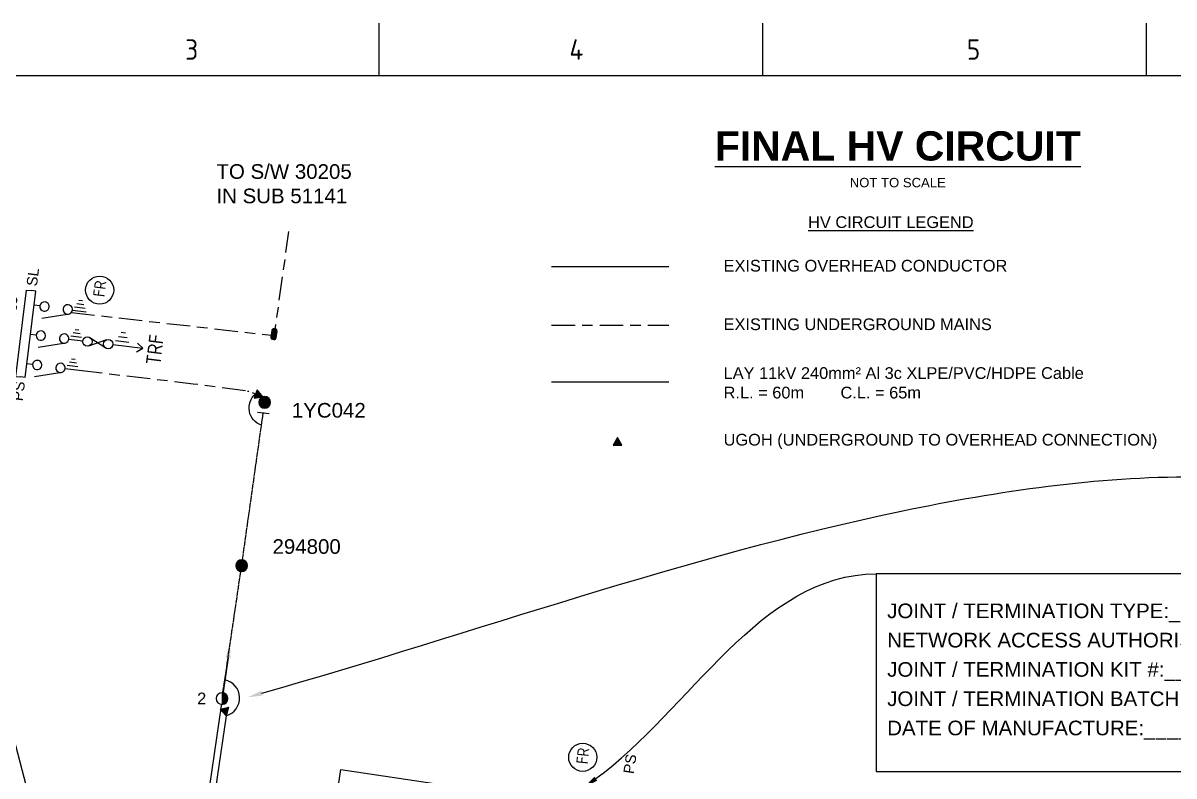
# Paper-space layout 'Sheet(2)' of a CAD drawing. Header units: metres, sheet in millimetres. Extents: x -19 to 815, y -968 to -382.
# Drawn here: x 140.8 to 337.3, y -510.6 to -382 of the extents above; entities that cross this region are included whole.
import ezdxf
from ezdxf import colors
from ezdxf.entities.mleader import LeaderData, LeaderLine
from ezdxf.enums import TextEntityAlignment as Align
from ezdxf.math import Vec2, Vec3

# ---------------------------------------------------------------- set-up
doc = ezdxf.new("R2010")
doc.units = ezdxf.units.M
doc.linetypes.add('Cable Exist OH', pattern=[1, 1, 0])
doc.linetypes.add('Cable Exist UG', pattern=[8.2, 4, -1.2, 1.8, -1.2])
doc.layers.get('0').update_dxf_attribs({"color": 6})
for name, color, linetype in [('_User Miscellaneous1', 7, 'Continuous'), ('Equip_HV_EXT', 7, 'Continuous'), ('Equip_SP_HV_EXT', 7, 'Continuous'), ('Mains_HV_NEW_Hardwired', 7, 'Continuous'), ('Notes', 7, 'Continuous'), ('Notes_SP_MISC', 7, 'Continuous'), ('SupportsOH_SP_TR_HV_LV_SL_NEW', 2, 'Continuous'), ('SupportsUG_SP_EXT', 7, 'Continuous')]:
    doc.layers.add(name, color=color, linetype=linetype)
doc.styles.add('ARIAL', font='arial.ttf', dxfattribs={"height": 2})
doc.styles.add('iecISOCP', font='isocp.shx')
doc.styles.add('IESYMBOL1', font='isocp.shx')
doc.styles.add('POLE_LABEL', font='arial.ttf')
doc.styles.get("Standard").update_dxf_attribs({"font": 'arial.ttf'})
doc.styles.add('SWG_LABEL', font='arial.ttf')
doc.styles.add('SWITCH_LABEL', font='arial.ttf', dxfattribs={"height": 2.5})
doc.linetypes.add('Cable G', pattern='A,6,-0.5,["G",Standard,S=1.7,R=0,X=0.3,Y=-0.8],-2.8', length=9.3)
doc.linetypes.add('Cable New UG', pattern='A,7,-0.25,["x",Standard,S=2,R=0,X=0.2,Y=-0.8],-2.1', length=9.35)

# ---------------------------------------------------------------- blocks, each defined once
blk = doc.blocks.new('A1_FRAME_TITLE')
at = {"layer": 'Notes', "linetype": 'Continuous'}
for p, q in [((220.16, 574.39), (220.16, 583.39)), ((285.67, 574.39), (285.67, 583.39)), ((351.17, 574.39), (351.17, 583.39))]:
    blk.add_line(p, q, dxfattribs=at)
at = {"layer": 'Notes', "linetype": 'Continuous', "flags": 128}
blk.add_lwpolyline([(824.37, 574.39), (149.5, 574.39)], dxfattribs=at)
at = {"layer": 'Notes', "style": 'iecISOCP'}
for s, p in [('3', (187.09, 577.12)), ('4', (252.67, 577.12)), ('5', (320.5, 577.12))]:
    blk.add_text(s, height=3.5, dxfattribs=at).set_placement(p)
at = {"layer": 'Notes', "style": 'iecISOCP', "flags": 8}
blk.add_attdef('VERSION_NO', text='', height=2.5, rotation=90, dxfattribs=at).set_placement((302.04, 43.81), align=Align.MIDDLE_CENTER)
at = {"layer": 'Notes', "style": 'iecISOCP'}
for tag, p in [('CAP_NO', (513.19, 43.46)), ('IE_NUM', (513.05, 37.81)), ('REF_No_1', (335.24, 32.31)), ('REF_1', (362.52, 32.31)), ('GEN_WO', (441.71, 31.76)), ('HV_SWITCH', (513.46, 32.16)), ('REF_No_2', (335.24, 26.31)), ('REF_2', (362.52, 26.31)), ('OH_WO', (441.71, 25.81)), ('UBD_REF', (513.05, 25.83)), ('REF_No_3', (335.24, 20.31)), ('REF_3', (362.52, 20.31)), ('UG_WO', (441.71, 20.05)), ('GIS_MAP_No', (513.05, 20.04)), ('REF_No_4', (335.24, 14.31)), ('REF_4', (362.52, 14.31)), ('SUB_WO', (441.71, 13.81)), ('HV_OP_DIAG', (513.33, 14.2)), ('LGA', (512.95, 7.78)), ('ExportID', (9.08, 2.39))]:
    blk.add_attdef(tag, p, '', height=2.5, dxfattribs=at)
at = {"layer": 'Notes'}
blk.add_attdef('DRAFT_NUM', (29.9, 23.29), '', height=2.5, rotation=90, dxfattribs=at)
at = {"layer": 'Notes', "style": 'iecISOCP'}
for tag, height, p in [('T1', 3.5, (684.37, 39.47)), ('T2', 3.5, (684.37, 34.35)), ('scale', 2.5, (567.76, 33.27)), ('T3', 3.5, (684.37, 28.92)), ('DRAWN', 2.5, (567.76, 24.93)), ('T4', 3.5, (684.37, 23.66)), ('T5', 3.5, (684.37, 18.23)), ('REV', 5, (820.05, 17.1)), ('DATE', 2.5, (567.76, 16.88)), ('T6', 3.5, (684.37, 12.97)), ('CHD', 2.5, (567.76, 8.37)), ('DESIGN', 2.5, (605.62, 9.15))]:
    blk.add_attdef(tag, text='', height=height, dxfattribs=at).set_placement(p, align=Align.CENTER)
blk.add_attdef('NUM', text='', height=7, dxfattribs=at).set_placement((792.37, 20.12), align=Align.MIDDLE_CENTER)
for tag, p in [('NS', (790.71, 8.12)), ('SHTS', (805.41, 8.12))]:
    blk.add_attdef(tag, text='', height=2.5, dxfattribs=at).set_placement(p, align=Align.MIDDLE)
at = {"layer": 'Notes', "style": 'iecISOCP', "flags": 1}
for tag, p in [('ProjectType', (14.17, -26.8)), ('ProjectNumber', (23.56, -26.82)), ('DrawingNumber', (35.51, -26.8)), ('ProjectDescription', (47.56, -26.83)), ('ExportDate', (60.28, -26.79)), ('ExportUserName', (69.15, -26.8)), ('DesignerCompanyName', (81.48, -26.79)), ('ExportAreaOfInterest', (97.1, -26.81)), ('GIS_SUCCESS', (112, -26.78)), ('CAD_SUCCESS', (121.79, -26.78)), ('DEPOTCODE', (132.11, -26.88)), ('ExportCategories', (140.08, -26.8)), ('Comments', (154.38, -26.88))]:
    blk.add_attdef(tag, p, '', height=1, dxfattribs=at)
blk = doc.blocks.new('UGOH_NEW')
blk.add_hatch(color=256).paths.add_polyline_path([(-0.75, 1.7), (0.75, 1.7), (0, 3)])
at = {"color": 1}
blk.add_lwpolyline([(-0.75, 1.7), (0.75, 1.7), (0, 3)], close=True, dxfattribs=at)
for tag, flags, p in [('CONSTRUCTED_VOLTAGE', 9, (1.5, 0)), ('ACTUAL_STATUS', 9, (1.5, -1.6)), ('OPERATING_VOLTAGE', 9, (1.5, -0.2)), ('ORIENTATION', 9, (1.5, -0.4)), ('STATE', 9, (1.5, -0.6)), ('OWNED_BY', 9, (1.5, -1)), ('OPERATED_BY', 9, (1.5, -1.2)), ('TYPE', 1, (1.5, -2)), ('USAGE', 9, (1.5, -0.8)), ('MAINTAINED_BY', 9, (1.5, -1.4)), ('NUMBER_OF_PHASES', 9, (1.5, -1.8))]:
    blk.add_attdef(tag, text='', height=0.2, dxfattribs=dict(flags=flags)).set_placement(p, align=Align.MIDDLE_LEFT)
blk = doc.blocks.new('*T75')
at = {"layer": '_User Miscellaneous1', "color": 0, "linetype": 'Continuous', "transparency": 16777216}
blk.add_blockref('UGOH_NEW', (17.12, -42.21), dxfattribs=at)
at = {"layer": '_User Miscellaneous1', "color": 0, "linetype": 'Continuous', "transparency": 16777216, "char_height": 2}
for s, insert, width, attachment_point in [('{\\LHV CIRCUIT LEGEND}', (63.78, -2.43), 125.5563, 5), ('EXISTING OVERHEAD CONDUCTOR', (35.23, -9.87), 91.3313, 4), ('EXISTING UNDERGROUND MAINS', (35.23, -19.87), 91.3313, 4), ('LAY 11kV 240mm² Al 3c XLPE/PVC/HDPE Cable\\PR.L. = 60m        C.L. = 65m', (35.23, -29.87), 91.3313, 4), ('UGOH (UNDERGROUND TO OVERHEAD CONNECTION)', (35.23, -39.87), 91.3313, 4)]:
    blk.add_mtext(s, dxfattribs=dict(at, insert=insert, width=width, attachment_point=attachment_point))
blk = doc.blocks.new('FAULT_INDIC_SE')
blk.add_circle((0, 0), 2.4)
at = {"insert": (-1.15, 1), "char_height": 2, "width": 2.7042, "attachment_point": 1, "style": 'iecISOCP'}
blk.add_mtext('FR', dxfattribs=at)
blk = doc.blocks.new('POLE_EXT')
blk.add_hatch(color=256).paths.add_polyline_path([(-1, 0, 1), (1, 0, 1)])
blk.add_lwpolyline([(-1, 0, 1), (1, 0, 1)], format="xyb", close=True)
for tag, height, flags, p in [('pNumber', 2.5, 8, (-17.84, 2.07)), ('OWNED_BY', 0.2, 9, (1.35, -0.4)), ('SPECIAL_USE', 0.2, 9, (1.35, -0.8)), ('STATE', 0.2, 9, (1.35, -1)), ('cLV', 0.2, 9, (1.35, -1.4)), ('hDepth', 0.2, 9, (1.35, -1.6)), ('hDia', 0.2, 9, (1.35, -1.8)), ('cHV', 0.2, 9, (1.35, -2)), ('PARENT', 0.2, 9, (1.35, -0.6)), ('USAGE', 0.2, 9, (1.35, -1.2)), ('cLinedev', 0.2, 9, (1.35, -3.4)), ('pExisting', 0.2, 9, (1.35, -3.8)), ('LBRACKET', 0.2, 9, (1.35, -2.2)), ('LExisting', 0.2, 9, (1.35, -2.4)), ('LANTNUMBER', 0.2, 9, (1.35, -2.6)), ('LOther', 0.2, 9, (1.35, -2.8)), ('LRemove', 0.2, 9, (1.35, -3)), ('LEGEND', 0.2, 9, (1.35, -3.2)), ('LOCATION', 0.2, 9, (1.35, -3.6)), ('PFNUMBER', 0.2, 9, (1.35, -4)), ('pFooting', 0.2, 9, (1.35, -4.4)), ('pNew', 0.2, 9, (1.35, -4.6)), ('pRelocate', 0.2, 9, (1.35, -5)), ('pRemove', 0.2, 9, (1.35, -5.2)), ('pReplace', 0.2, 9, (1.35, -5.4)), ('pStay', 0.2, 9, (1.35, -5.6)), ('pType', 0.2, 9, (1.35, -5.8)), ('NEWPFNUMBER', 0.2, 9, (1.35, -4.2)), ('cspan', 0.2, 9, (1.35, -6)), ('STREETNAME', 0.2, 9, (1.35, -6.2)), ('SUBURB', 0.2, 9, (1.35, -6.4)), ('OPERATED_BY', 0.2, 9, (1.36, -7.01)), ('NOTES', 0.2, 9, (1.35, -6.6)), ('MAINTAINED_BY', 0.2, 9, (1.36, -6.81))]:
    blk.add_attdef(tag, text='', height=height, dxfattribs=dict(flags=flags)).set_placement(p, align=Align.MIDDLE_LEFT)
at = {"style": 'POLE_LABEL'}
for tag, height, flags, p in [('ASSET_NUM', 2.5, 8, (2, 2)), ('STRUCTURE_PLANT_NUMBER', 0.2, 9, (1.35, 0.03)), ('STREET_CODE', 0.2, 9, (1.35, -0.2))]:
    blk.add_attdef(tag, text='', height=height, dxfattribs=dict(at, flags=flags)).set_placement(p, align=Align.MIDDLE_LEFT)
at = {"flags": 1}
blk.add_attdef('Z', (1.35, -7.33), '', height=0.2, dxfattribs=at)
blk = doc.blocks.new('HV_STJ_EXT')
h = blk.add_hatch(color=256)
edge = h.paths.add_edge_path()
edge.add_ellipse((-0.59, 0.13), major_axis=(0.226, 0.226), ratio=1, start_angle=45, end_angle=135)
edge.add_line((-0.91, 0.13), (-0.91, -0.13))
edge.add_ellipse((-0.59, -0.13), major_axis=(0.226, 0.226), ratio=1, start_angle=135, end_angle=225)
edge.add_line((-0.59, -0.45), (0.59, -0.45))
edge.add_ellipse((0.59, -0.13), major_axis=(-0.226, 0.226), ratio=1, start_angle=135, end_angle=225)
edge.add_line((0.91, -0.13), (0.91, 0.13))
edge.add_ellipse((0.59, 0.13), major_axis=(-0.226, 0.226), ratio=1, start_angle=225, end_angle=315)
edge.add_line((0.59, 0.45), (-0.59, 0.45))
blk.add_lwpolyline([(-0.91, 0.13), (-0.91, -0.13, 0.414214), (-0.59, -0.45), (0.59, -0.45, 0.414214), (0.91, -0.13), (0.91, 0.13, 0.414214), (0.59, 0.45), (-0.59, 0.45, 0.414214)], format="xyb", close=True)
for tag, flags, p in [('ORIENTATION', 9, (1.5, 0)), ('Z', 1, (1.5, -0.8)), ('USAGE', 9, (1.5, -0.2)), ('LEGEND', 9, (1.5, -0.4)), ('NOTES', 9, (1.5, -0.6))]:
    blk.add_attdef(tag, text='', height=0.2, dxfattribs=dict(flags=flags)).set_placement(p, align=Align.MIDDLE_LEFT)
blk = doc.blocks.new('SWG_FUSE_EXT')
for points in [[(1.15, 0.72), (4.04, -0.71)], [(1.16, -0.72), (4.04, 0.73)]]:
    blk.add_lwpolyline(points)
for centre in [(0.8, 0), (4.4, 0.01)]:
    blk.add_circle(centre, 0.8)
blk = doc.blocks.new('SWG_SAFELINK_SFU_EXT')
for p, q in [((15.33, 2.26), (16.08, 2.26)), ((6.9, 0.59), (8.7, 0.58)), ((7.2, 1.19), (8.4, 1.18)), ((7.5, 1.79), (8.1, 1.79)), ((14.2, 0.01), (19.32, 0.01)), ((14.57, 0.76), (16.82, 0.76)), ((14.95, 1.51), (16.45, 1.51)), ((1.6, -2.02), (5.8, -0.81)), ((6.6, -0.01), (9, -0.02))]:
    blk.add_line(p, q)
for points in [[(1, 0), (0, 0)], [(18.32, -0.74), (19.32, 0.01), (18.33, 0.76)]]:
    blk.add_lwpolyline(points)
for points in [[(1.8, -0.8, 1), (1.8, 0.8, 1)], [(5.8, -0.81, 1), (5.8, 0.79, 1)]]:
    blk.add_lwpolyline(points, format="xyb", close=True)
blk.add_blockref('SWG_FUSE_EXT', (9, -0.02))
at = {"style": 'SWITCH_LABEL', "flags": 8}
blk.add_attdef('ASSET_NUM', text='', height=2.5, rotation=179.9544, dxfattribs=at).set_placement((-3, 0), align=Align.MIDDLE_LEFT)
at = {"flags": 1}
blk.add_attdef('Z', (0, 0), '', height=0.2, dxfattribs=at)
at = {"flags": 9}
for tag, p in [('ACTUAL_STATUS', (0, -0.4)), ('CONSTRUCTED_VOLTAGE', (0, -0.6)), ('OPERATING_VOLTAGE', (0, -1)), ('ORIENTATION', (0, -1.2)), ('OWNED_BY', (0, -1.4)), ('STATE', (0, -1.8)), ('SWITCH_TYPE', (0, -2)), ('NO_PHASES', (0, -0.8)), ('PARENT', (0, -1.6)), ('STREETNAME', (0, -2.6)), ('SUBURB', (0, -2.8)), ('USAGE', (0, -2.2)), ('LOCATION', (0, -2.4)), ('NOTES', (0, -3))]:
    blk.add_attdef(tag, text='', height=0.2, dxfattribs=at).set_placement(p, align=Align.MIDDLE_LEFT)
at = {"style": 'SWITCH_LABEL', "flags": 9}
blk.add_attdef('STREET_CODE', text='', height=0.2, dxfattribs=at).set_placement((0, -0.2), align=Align.MIDDLE_LEFT)
blk = doc.blocks.new('SWG_SAFELINK_SU_EXT')
for p, q in [((6.9, 0.59), (8.7, 0.58)), ((7.2, 1.19), (8.4, 1.18)), ((7.5, 1.79), (8.1, 1.79)), ((1.6, -2.02), (5.8, -0.81)), ((6.6, -0.01), (9, -0.02))]:
    blk.add_line(p, q)
blk.add_lwpolyline([(1, 0), (0, 0)])
for points in [[(1.8, -0.8, 1), (1.8, 0.8, 1)], [(5.8, -0.81, 1), (5.8, 0.79, 1)]]:
    blk.add_lwpolyline(points, format="xyb", close=True)
at = {"style": 'SWITCH_LABEL', "flags": 8}
blk.add_attdef('ASSET_NUM', text='', height=2.5, rotation=179.9544, dxfattribs=at).set_placement((-1.6, -0.02), align=Align.MIDDLE_LEFT)
at = {"flags": 1}
blk.add_attdef('Z', (0, 0), '', height=0.2, dxfattribs=at)
at = {"flags": 9}
for tag, p in [('ACTUAL_STATUS', (0, -0.4)), ('CONSTRUCTED_VOLTAGE', (0, -0.6)), ('OPERATING_VOLTAGE', (0, -1)), ('ORIENTATION', (0, -1.2)), ('OWNED_BY', (0, -1.4)), ('STATE', (0, -1.8)), ('SWITCH_TYPE', (0, -2)), ('NO_PHASES', (0, -0.8)), ('PARENT', (0, -1.6)), ('STREETNAME', (0, -2.6)), ('SUBURB', (0, -2.8)), ('USAGE', (0, -2.2)), ('LOCATION', (0, -2.4)), ('NOTES', (0, -3))]:
    blk.add_attdef(tag, text='', height=0.2, dxfattribs=at).set_placement(p, align=Align.MIDDLE_LEFT)
at = {"style": 'SWITCH_LABEL', "flags": 9}
blk.add_attdef('STREET_CODE', text='', height=0.2, dxfattribs=at).set_placement((0, -0.2), align=Align.MIDDLE_LEFT)
blk = doc.blocks.new('SAFELINK_CFC_EXT')
for p, q in [((-1.6, 0), (-1.6, 14.86)), ((-1.6, 14.86), (-0.8, 14.86)), ((0, 14.86), (-0.8, 14.86)), ((0, 0), (0, 14.86)), ((-1.6, 0), (-0.8, 0)), ((0, 0), (-0.8, 0))]:
    blk.add_line(p, q)
at = {"rotation": 90}
blk.add_blockref('FAULT_INDIC_SE', (10.8, 16.38), dxfattribs=at)
for name, p in [('SWG_SAFELINK_SU_EXT', (0, 12.44)), ('SWG_SAFELINK_SFU_EXT', (0, 7.43)), ('SWG_SAFELINK_SU_EXT', (0, 2.38))]:
    blk.add_blockref(name, p)
at = {"style": 'IESYMBOL1'}
blk.add_text('TRF', height=2.5, rotation=89.9826, dxfattribs=at).set_placement((21.43, 7.44), align=Align.MIDDLE_CENTER)
at = {"style": 'ARIAL'}
blk.add_attdef('SWG_TYPE', text='', height=1.8, rotation=90, dxfattribs=at).set_placement((-0.8, 15.65), align=Align.MIDDLE_LEFT)
at = {"style": 'SWG_LABEL', "flags": 8}
for tag, p in [('ASSET_NUM3', (-2.68, 12.21)), ('ASSET_NUM2', (-2.68, 7.43)), ('ASSET_NUM1', (-2.68, 2.35))]:
    blk.add_attdef(tag, text='', height=2.5, rotation=179.9544, dxfattribs=at).set_placement(p, align=Align.MIDDLE_LEFT)
at = {"flags": 1}
blk.add_attdef('Z', (0, 0), '', height=0.2, rotation=90, dxfattribs=at)
at = {"style": 'ARIAL'}
blk.add_attdef('SUB_TYPE', text='', height=1.8, rotation=90, dxfattribs=at).set_placement((-0.8, -0.76), align=Align.MIDDLE_RIGHT)
blk = doc.blocks.new('NOTE_JOINT&TERMINATION')
at = {"lineweight": -3}
blk.add_lwpolyline([(0, -4.55), (94.31, -4.55), (94.31, 29.18), (0, 29.18)], close=True, dxfattribs=at)
at = {"color": 7, "lineweight": -3, "insert": (1.86, 12.5), "char_height": 2.5, "attachment_point": 4, "line_spacing_factor": 1.2}
blk.add_mtext('JOINT / TERMINATION TYPE:______________________\\PNETWORK ACCESS AUTHORISATION:______________{\\H1.5297x; }\\PJOINT / TERMINATION KIT #:______________________{\\H1.2154x; }\\PJOINT / TERMINATION BATCH #:___________________{\\H1.404x; }\\PDATE OF MANUFACTURE:________________________{\\H1.2909x; }', dxfattribs=at)
blk = doc.blocks.new('POLE_REPLACE_NEW')
for tag, height, flags, p in [('ASSET_NUM', 2.5, 8, (2, 2)), ('cLinedev', 0.2, 9, (1.5, -3.2)), ('LExisting', 0.2, 9, (1.5, -2.2)), ('LANTNUMBER', 0.2, 9, (1.5, -2.4)), ('LOther', 0.2, 9, (1.5, -2.6)), ('LRemove', 0.2, 9, (1.5, -2.8)), ('LEGEND', 0.2, 9, (1.5, -3)), ('pExisting', 0.2, 9, (1.5, -3.4)), ('PFNUMBER', 0.2, 9, (1.5, -3.6)), ('NEWPFNUMBER', 0.2, 9, (1.5, -3.8)), ('pFooting', 0.2, 9, (1.5, -4)), ('cspan', 0.2, 9, (1.5, -5.6)), ('SUBURB', 0.2, 9, (1.5, -5.8)), ('pNew', 0.2, 9, (1.5, -4.2)), ('pNumber', 0.2, 9, (1.5, -4.4)), ('pRelocate', 0.2, 9, (1.5, -4.6)), ('pRemove', 0.2, 9, (1.5, -4.8)), ('pReplace', 0.2, 9, (1.5, -5)), ('pStay', 0.2, 9, (1.5, -5.2)), ('pType', 0.2, 9, (1.5, -5.4)), ('STREETNAME', 0.2, 9, (1.5, -6)), ('OPERATED_BY', 0.2, 9, (1.5, -6.6)), ('Z', 0.2, 1, (1.5, -7)), ('LOCATION', 0.2, 9, (1.5, -6.2)), ('NOTES', 0.2, 9, (1.5, -6.4)), ('MAINTAINED_BY', 0.2, 9, (1.5, -6.8))]:
    blk.add_attdef(tag, text='', height=height, dxfattribs=dict(flags=flags)).set_placement(p, align=Align.MIDDLE_LEFT)
blk.add_wipeout([(0, 1), (-0.13, 0.99), (-0.25, 0.97), (-0.37, 0.93), (-0.48, 0.88), (-0.59, 0.81), (-0.68, 0.73), (-0.77, 0.64), (-0.84, 0.54), (-0.9, 0.43), (-0.95, 0.31), (-0.98, 0.19), (-1, 0.06), (-1, -0.06), (-0.98, -0.19), (-0.95, -0.31), (-0.9, -0.43), (-0.84, -0.54), (-0.77, -0.64), (-0.68, -0.73), (-0.59, -0.81), (-0.48, -0.88), (-0.37, -0.93), (-0.25, -0.97), (-0.13, -0.99), (0, -1), (0.13, -0.99), (0.25, -0.97), (0.37, -0.93), (0.48, -0.88), (0.59, -0.81), (0.68, -0.73), (0.77, -0.64), (0.84, -0.54), (0.9, -0.43), (0.95, -0.31), (0.98, -0.19), (1, -0.06), (1, 0.06), (0.98, 0.19), (0.95, 0.31), (0.9, 0.43), (0.84, 0.54), (0.77, 0.64), (0.68, 0.73), (0.59, 0.81), (0.48, 0.88), (0.37, 0.93), (0.25, 0.97), (0.13, 0.99)])
h = blk.add_hatch(color=256)
edge = h.paths.add_edge_path()
edge.add_arc((0, 0), 1, 270, 450)
edge.add_line((0, 1), (0, -1))
blk.add_lwpolyline([(0, 1), (0, -1)])
at = {"lineweight": -3}
blk.add_arc((0, 0), 1, 90, 270, dxfattribs=at)
blk.add_arc((0, 0), 1, 270, 90)
at = {"style": 'POLE_LABEL', "flags": 9}
blk.add_attdef('STRUCTURE_PLANT_NUMBER', text='', height=0.2, dxfattribs=at).set_placement((1.5, 0.24), align=Align.MIDDLE_LEFT)
at = {"flags": 9}
for tag, p in [('STREET_CODE', (1.5, 0)), ('OWNED_BY', (1.5, -0.2)), ('SPECIAL_USE', (1.5, -0.6)), ('STATE', (1.5, -0.8)), ('cLV', (1.5, -1.2)), ('cHV', (1.5, -1.8)), ('PARENT', (1.5, -0.4)), ('USAGE', (1.5, -1)), ('hDepth', (1.5, -1.4)), ('hDia', (1.5, -1.6)), ('LBRACKET', (1.5, -2))]:
    blk.add_attdef(tag, text='', height=0.2, dxfattribs=at).set_placement(p, align=Align.MIDDLE_LEFT)
blk = doc.blocks.new('HV_End Shackle_EXT')
for tag, flags, p in [('CONNECTOR_TYPE', 9, (1.5, 0)), ('CONSTRUCTED_VOLTAGE', 9, (1.5, -0.2)), ('OPERATING_VOLTAGE', 9, (1.5, -0.6)), ('ORIENTATION', 9, (1.5, -0.8)), ('OWNED_BY', 9, (1.5, -1)), ('OPERATED_BY', 9, (1.5, -1.2)), ('STATE', 9, (1.5, -1.6)), ('NO_PHASES', 9, (1.5, -0.4)), ('MAINTAINED_BY', 9, (1.5, -1.4)), ('USAGE', 9, (1.5, -1.8)), ('NOTES', 9, (1.5, -2)), ('Z', 1, (1.5, -2.2))]:
    blk.add_attdef(tag, text='', height=0.2, dxfattribs=dict(flags=flags)).set_placement(p, align=Align.MIDDLE_LEFT)
blk.add_wipeout([(-0.25, 0), (-0.25, 1.81), (0.25, 1.82), (0.25, 0)])
blk.add_line((1, 1.81), (-1, 1.81))
blk = doc.blocks.new('UGOH_EXT')
blk.add_hatch(color=256).paths.add_polyline_path([(-0.75, 1.7), (0.75, 1.7), (0, 3)])
for p, q in [((0, 3), (-0.75, 1.7)), ((0.75, 1.7), (0, 3)), ((-0.75, 1.7), (0.75, 1.7))]:
    blk.add_line(p, q)
for tag, flags, p in [('CONSTRUCTED_VOLTAGE', 9, (1.5, 0)), ('ACTUAL_STATUS', 9, (1.5, -1.6)), ('OPERATING_VOLTAGE', 9, (1.5, -0.2)), ('ORIENTATION', 9, (1.5, -0.4)), ('STATE', 9, (1.5, -0.6)), ('OWNED_BY', 9, (1.5, -1)), ('OPERATED_BY', 9, (1.5, -1.2)), ('TYPE', 1, (1.5, -2)), ('USAGE', 9, (1.5, -0.8)), ('MAINTAINED_BY', 9, (1.5, -1.4)), ('NUMBER_OF_PHASES', 9, (1.5, -1.8))]:
    blk.add_attdef(tag, text='', height=0.2, dxfattribs=dict(flags=flags)).set_placement(p, align=Align.MIDDLE_LEFT)

psp = doc.layouts.new('Sheet(2)')

# ---------------------------------------------------------------- linework, layer by layer
at = {"layer": '_User Miscellaneous1', "color": 7, "linetype": 'Continuous', "flags": 128}
psp.add_lwpolyline([(231.06, -423.63), (251.06, -423.63)], dxfattribs=at)
at = {"layer": 'Mains_HV_NEW_Hardwired', "linetype": 'Continuous', "lineweight": 0}
psp.add_arc((174.65, -497.31), 3.15, 285.574, 78.5619, dxfattribs=at)
at = {"layer": 'Notes', "linetype": 'Cable Exist UG', "flags": 128}
for points in [[(149.06, -431.49), (183.73, -435.42), (186.21, -417.68)], [(150.39, -441.35), (169.86, -443.64), (179.28, -444.9), (179.28, -444.9), (181.74, -445.89)]]:
    psp.add_lwpolyline(points, dxfattribs=at)
at = {"layer": 'Notes', "linetype": 'Cable Exist UG'}
psp.add_lwpolyline([(231.06, -433.63), (251.06, -433.63)], dxfattribs=at)
at = {"layer": 'Notes', "linetype": 'Cable New UG', "lineweight": 0, "flags": 128}
for points in [[(231.06, -443.34), (251.06, -443.34)], [(175.5, -500.34), (172.44, -521.34), (192.86, -524.43), (195.09, -509.51), (232.41, -515.1)]]:
    psp.add_lwpolyline(points, dxfattribs=at)
at = {"layer": 'Notes', "linetype": 'Continuous'}
psp.add_lwpolyline([(181.53, -450.74, -0.583795), (180.51, -445.39)], format="xyb", dxfattribs=at)
at = {"layer": 'Notes', "linetype": 'Cable Exist OH'}
psp.add_lwpolyline([(174.8, -497.42), (178.15, -474.73), (182.08, -446.83)], dxfattribs=at)

# ---------------------------------------------------------------- block references
psp.add_blockref('*T75', (225.18, -413.64))
at = {"layer": 'Equip_HV_EXT', "lineweight": 0}
ref = psp.add_blockref('SAFELINK_CFC_EXT', (141.17, -442.59), dxfattribs=dict(at, rotation=352.933476381561))
ref.add_attrib('ASSET_NUM1', '62341', dxfattribs={"layer": '0', "height": 2.5, "rotation": 172.8879, "style": 'SWG_LABEL', "text_generation_flag": 6}).set_placement((138.79, -439.93), align=Align.MIDDLE_RIGHT)
ref.add_attrib('ASSET_NUM2', '62342', dxfattribs={"layer": '0', "height": 2.5, "rotation": 172.8879, "style": 'SWG_LABEL', "text_generation_flag": 6}).set_placement((139.42, -434.89), align=Align.MIDDLE_RIGHT)
ref.add_attrib('ASSET_NUM3', '62343', dxfattribs={"layer": '0', "height": 2.5, "rotation": 172.8879, "style": 'SWG_LABEL', "text_generation_flag": 6}).set_placement((140.01, -430.15), align=Align.MIDDLE_RIGHT)
ref.add_attrib('SUB_TYPE', 'PS', dxfattribs={"layer": '0', "height": 1.8, "rotation": 82.9335, "style": 'ARIAL'}).set_placement((140.28, -443.25), align=Align.MIDDLE_RIGHT)
ref.add_attrib('SWG_TYPE', 'SL', dxfattribs={"layer": '0', "height": 1.8, "rotation": 82.9335, "style": 'ARIAL'}).set_placement((142.3, -426.96), align=Align.MIDDLE_LEFT)
at = {"layer": 'Notes'}
for name, p, rotation in [('HV_STJ_EXT', (183.66, -435.18), 82.21525688656892), ('FAULT_INDIC_SE', (236.37, -507.45), 84.41200653032986)]:
    psp.add_blockref(name, p, dxfattribs=dict(at, rotation=rotation))
ref = psp.add_blockref('POLE_EXT', (178.15, -474.73), dxfattribs=at)
ref.add_attrib('ASSET_NUM', '294800', dxfattribs={"layer": '0', "height": 2.5, "style": 'POLE_LABEL'}).set_placement((183.41, -471.45), align=Align.MIDDLE_LEFT)
at = {"layer": 'Notes', "color": 0, "lineweight": -3}
psp.add_blockref('NOTE_JOINT&TERMINATION', (286.47, -505.3), dxfattribs=at)
at = {"layer": 'Notes', "linetype": 'Cable New UG', "lineweight": 0, "xscale": -1, "rotation": 193.4185308215116}
psp.add_blockref('UGOH_NEW', (174.8, -497.42), dxfattribs=at)
at = {"layer": 'SupportsUG_SP_EXT'}
psp.add_blockref('A1_FRAME_TITLE', (-18.57, -965.44), dxfattribs=at)

# ---------------------------------------------------------------- texts
at = {"layer": 'Notes', "linetype": 'Cable G', "attachment_point": 5}
for s, width, insert, char_height in [('{\\fArial|b1|i0|c0|p34;\\LFINAL HV CIRCUIT}', 97.2761, (290.14, -403.07), 5), ('NOT TO SCALE', 29.0003, (290.14, -409.31), 1.6)]:
    psp.add_mtext_dynamic_manual_height_columns(s, width=width, gutter_width=4, heights=[0], dxfattribs=dict(at, insert=insert, char_height=char_height))
at = {"layer": 'Notes', "lineweight": 0, "insert": (173.84, -406.16), "char_height": 2.5, "attachment_point": 1}
psp.add_mtext_dynamic_manual_height_columns('TO S/W 30205 IN SUB 51141', width=23.9883, gutter_width=4, heights=[0], dxfattribs=at)
at = {"layer": 'Notes', "style": 'ARIAL'}
psp.add_attdef('PS', text='PS', height=1.8, rotation=81.4835, dxfattribs=at).set_placement((244.66, -506.92), align=Align.MIDDLE_RIGHT)

# ---------------------------------------------------------------- leaders
at = {"layer": 'Notes'}
ml = psp.add_multileader_mtext('Standard', dxfattribs=at)
ml.set_content('', color=256)
ml.set_leader_properties()
ml.build(insert=Vec2(0, 0))
ml.multileader.update_dxf_attribs({"leader_type": 2, "dogleg_length": 3, "arrow_head_size": 2.5})
ctx = ml.context
ctx.base_point, ctx.char_height, ctx.arrow_head_size, ctx.plane_origin = Vec3(340.86, -459.52), 2.5, 2.5, Vec3(308.85, -409.35)
notes = []
notes.append((ctx, [(0, (1, 1, 0), (337.86, -459.52), (1, 0), 3, [(0, [(179.21, -497.19), (290.98, -465.36)], 0, [])])]))
ctx.mtext.insert, ctx.mtext.flow_direction = Vec3(342.86, -458.27), 5
ml = psp.add_multileader_mtext('Standard', dxfattribs=at)
ml.set_content('', color=256)
ml.set_leader_properties()
ml.build(insert=Vec2(0, 0))
ml.multileader.update_dxf_attribs({"leader_type": 2, "dogleg_length": 3, "arrow_head_size": 2.5})
ctx = ml.context
ctx.base_point, ctx.char_height, ctx.arrow_head_size, ctx.plane_origin = Vec3(286.47, -476.12), 2.5, 2.5, Vec3(254.46, -453.18)
notes.append((ctx, [(0, (1, 1, 0), (283.47, -476.12), (1, 0), 3, [(0, [(236.59, -512.57)], 0, [])])]))
ctx.mtext.insert, ctx.mtext.flow_direction = Vec3(288.47, -474.87), 5
for ctx, leaders in notes:
    for number, flags, end, landing, length, lines in leaders:
        leader = LeaderData()
        leader.index, (leader.has_last_leader_line, leader.has_dogleg_vector, leader.attachment_direction) = number, flags
        leader.last_leader_point, leader.dogleg_vector, leader.dogleg_length = Vec3(end), Vec3(landing), length
        for number, points, colour, breaks in lines:
            line = LeaderLine()
            line.index, line.vertices, line.color, line.breaks = number, Vec3.list(points), colors.encode_raw_color(colour), breaks
            leader.lines.append(line)
        ctx.leaders.append(leader)

# ---------------------------------------------------------------- next in the draw order: block references
at = {"layer": 'Equip_SP_HV_EXT', "lineweight": 0, "rotation": 171.9690599137219}
psp.add_blockref('HV_End Shackle_EXT', (182.08, -446.83), dxfattribs=at)

# ---------------------------------------------------------------- next in the draw order: leaders
at = {"layer": 'Notes_SP_MISC', "lineweight": 30}
ml = psp.add_multileader_mtext('Standard', dxfattribs=at)
ml.set_content('TENSION EX 3 x 7/4.5 AAC @ 7% CBL TO STRINGING TABLE 1', color=256)
ml.set_leader_properties()
ml.build(insert=Vec2(0, 0))
ml.multileader.update_dxf_attribs({"has_text_frame": 1, "arrow_head_size": 2.5})
ctx = ml.context
ctx.base_point, ctx.char_height, ctx.arrow_head_size, ctx.plane_origin = Vec3(54.95, -464.04), 2.5, 2.5, Vec3(44.88, -477.41)
ctx.text_align_type = 2
notes = []
notes.append((ctx, [(1, (1, 1, 0), (128.71, -464.04), (-1, 0), 8, [(1, [(176.2, -487.96), (161.56, -588.99)], 0, [])])]))
ctx.mtext.insert, ctx.mtext.width, ctx.mtext.alignment, ctx.mtext.flow_direction = Vec3(118.71, -462.77), 67.0474, 3, 5
ctx.mtext.has_bg_fill, ctx.mtext.bg_color, ctx.mtext.bg_scale_factor, ctx.mtext.bg_transparency, ctx.mtext.use_window_bg_color = 1, -1027028792, 1.5, 0, 1
for ctx, leaders in notes:
    for number, flags, end, landing, length, lines in leaders:
        leader = LeaderData()
        leader.index, (leader.has_last_leader_line, leader.has_dogleg_vector, leader.attachment_direction) = number, flags
        leader.last_leader_point, leader.dogleg_vector, leader.dogleg_length = Vec3(end), Vec3(landing), length
        for number, points, colour, breaks in lines:
            line = LeaderLine()
            line.index, line.vertices, line.color, line.breaks = number, Vec3.list(points), colors.encode_raw_color(colour), breaks
            leader.lines.append(line)
        ctx.leaders.append(leader)

# ---------------------------------------------------------------- next in the draw order: block references
at = {"layer": 'Equip_SP_HV_EXT', "lineweight": 0, "rotation": 8.075764120063402}
psp.add_blockref('UGOH_EXT', (181.24, -447.68), dxfattribs=at)
at = {"layer": 'Notes'}
ref = psp.add_blockref('POLE_EXT', (182.08, -446.83), dxfattribs=at)
ref.add_attrib('ASSET_NUM', '1YC042', dxfattribs={"layer": '0', "height": 2.5, "style": 'POLE_LABEL'}).set_placement((186.71, -446.94), align=Align.TOP_LEFT)
ref = psp.add_blockref('POLE_REPLACE_NEW', (174.8, -497.42), dxfattribs=at)
ref.add_attrib('pNumber', '2', dxfattribs={"layer": 'SupportsOH_SP_TR_HV_LV_SL_NEW', "color": 7, "height": 2}).set_placement((170.55, -497.4), align=Align.MIDDLE_LEFT)

doc.saveas('drawing.dxf')
